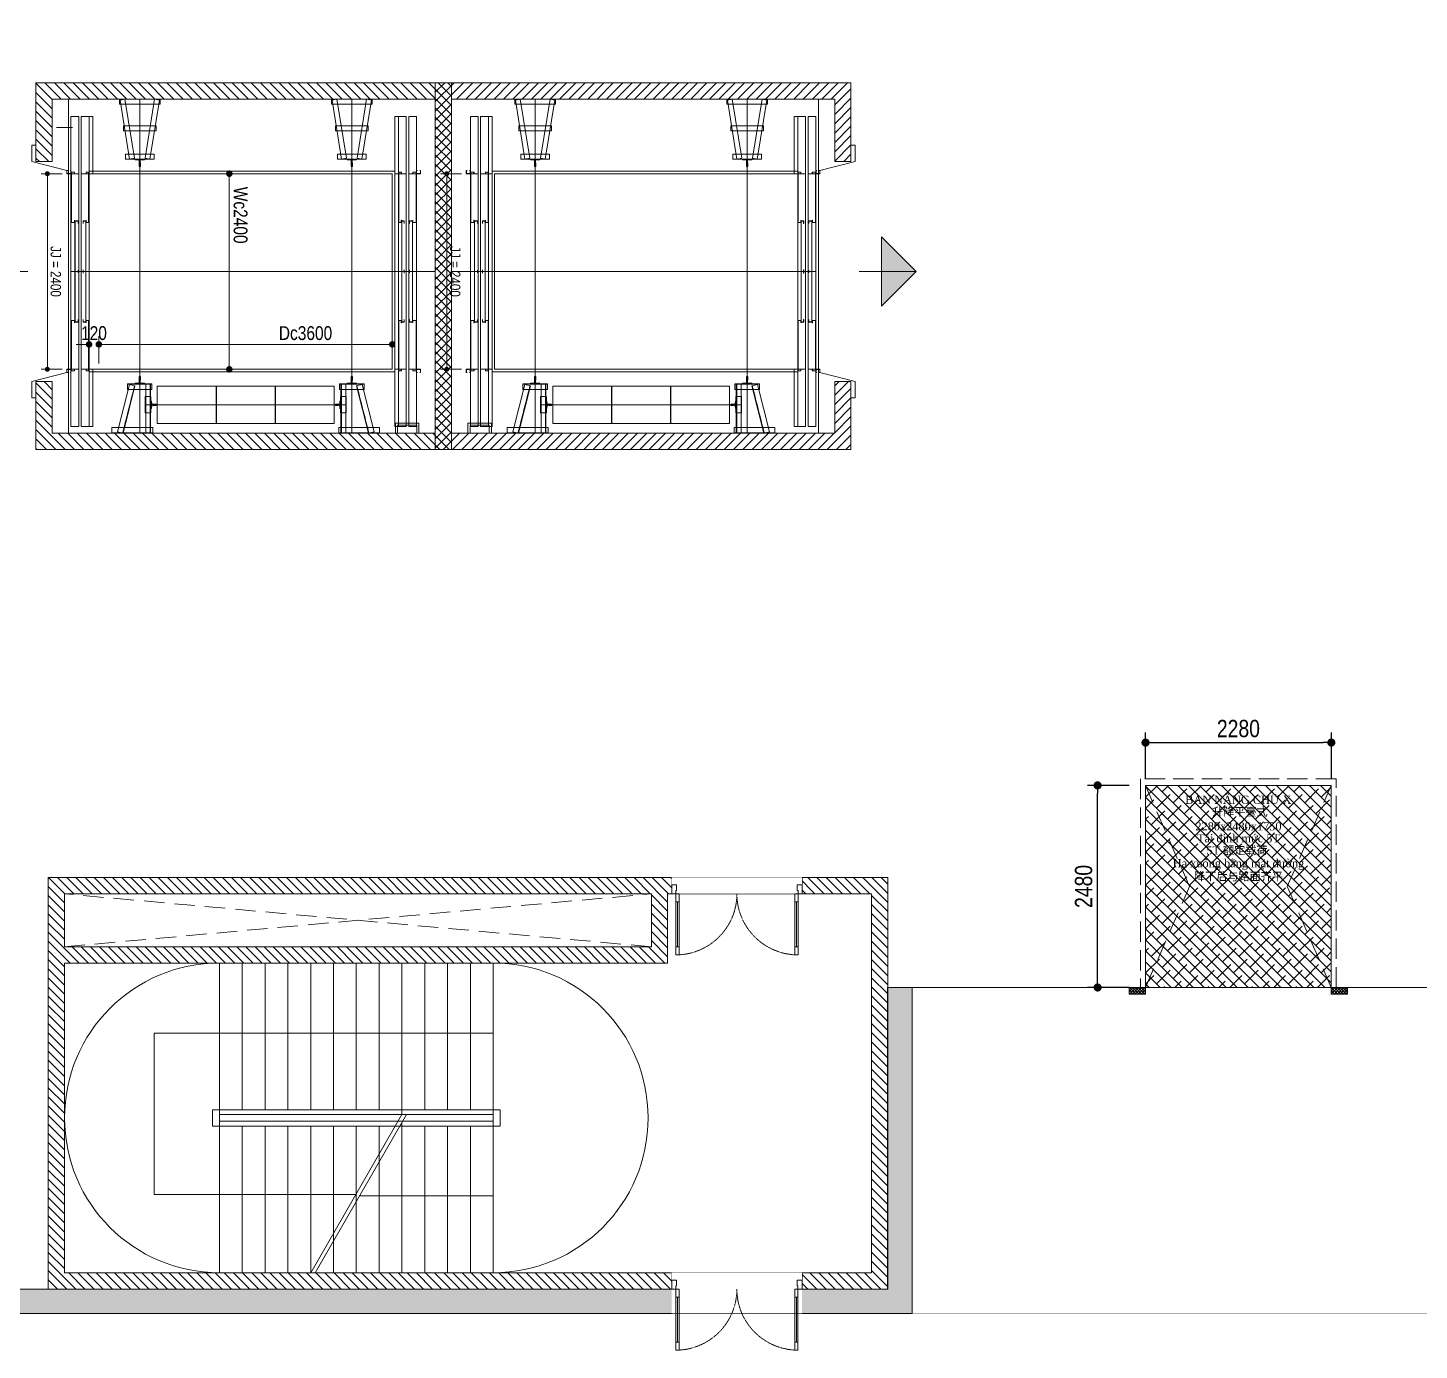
# Model space of a CAD drawing. Header units: millimetres. Extents: x -162958 to 167200, y -450 to 146301.
# Drawn here: x 32900 to 49972, y -450 to 15775 of the extents above; entities that cross this region are included whole.
import ezdxf
from ezdxf.enums import TextEntityAlignment as Align

# ---------------------------------------------------------------- set-up
doc = ezdxf.new("R2010")
doc.units = ezdxf.units.MM
doc.set_wipeout_variables(frame=1)
for name, pattern in [('Xr_MB nha xuong CM2$0$ACAD_ISO02W100', [15, 12, -3]), ('Xr_MB nha xuong CM2$0$CENTER', [2, 1.25, -0.25, 0.25, -0.25]), ('Xr_MB nha xuong CM2$0$DASH', [0.35, 0.25, -0.1]), ('Xr_MB nha xuong CM2$0$DASHED', [0.75, 0.5, -0.25]), ('Xr_MB nha xuong CM2$0$HIDDEN2', [0.1875, 0.125, -0.0625]), ('Xr_MB nha xuong CM2$0$HIDDENX2', [0.75, 0.5, -0.25]), ('Xr_MB nha xuong CM2$0$Xr_MB nha xuong + VP$0$HIDDEN2', [0.1875, 0.125, -0.0625]), ('Xr_MB nha xuong CM2$0$Xr_MB nha xuong + VP$0$HIDDENX2', [0.75, 0.5, -0.25])]:
    doc.linetypes.add(name, pattern=pattern)
doc.layers.get('0').update_dxf_attribs({"lineweight": 5})
doc.layers.get('Defpoints').update_dxf_attribs({"color": 6, "lineweight": 5})
for name, color, linetype, lineweight in [('1.kich thuoc', 7, 'Continuous', 5), ('CJSC.3-Net thay', 140, 'Continuous', 5), ('CJSC.8-Cua', 15, 'Continuous', 5), ('Xr_MB nha xuong CM2$0$3Elevator', 6, 'Continuous', 5), ('Xr_MB nha xuong CM2$0$A-Solid-Elevator', 132, 'Continuous', 5), ('Xr_MB nha xuong CM2$0$A-Solid-Stair', 151, 'Continuous', 5), ('Xr_MB nha xuong CM2$0$A-Solid-Wall H', 9, 'Continuous', 18), ('Xr_MB nha xuong CM2$0$A-Solid-WallC', 2, 'Continuous', 5), ('Xr_MB nha xuong CM2$0$A-Solid-WallL', 6, 'Continuous', 5), ('Xr_MB nha xuong CM2$0$CJSC.1-Be tong', 2, 'Continuous', 5), ('Xr_MB nha xuong CM2$0$CJSC.11-Khuat', 152, 'Xr_MB nha xuong CM2$0$HIDDENX2', 5), ('Xr_MB nha xuong CM2$0$CJSC.2-Tuong', 3, 'Continuous', 5), ('Xr_MB nha xuong CM2$0$CJSC.4-Net manh', 8, 'Continuous', 5), ('Xr_MB nha xuong CM2$0$CJSC.6-Hatch', 251, 'Continuous', 5), ('Xr_MB nha xuong CM2$0$DUONG_TAM', 6, 'Xr_MB nha xuong CM2$0$CENTER', 5), ('Xr_MB nha xuong CM2$0$HTT-0.00_Hatch', 7, 'Continuous', 5), ('Xr_MB nha xuong CM2$0$NET_CHINH', 7, 'Continuous', 5), ('Xr_MB nha xuong CM2$0$Note TXT', 7, 'Continuous', 5), ('Xr_MB nha xuong CM2$0$Xr_MB nha xuong + VP$0$CJSC.11-Khuat', 169, 'Xr_MB nha xuong CM2$0$Xr_MB nha xuong + VP$0$HIDDENX2', 5), ('Xr_MB nha xuong CM2$0$Xr_MB nha xuong + VP$0$CJSC.2-Tuong', 8, 'Continuous', 5), ('Xr_MB nha xuong CM2$0$Xr_MB nha xuong + VP$0$CJSC.8-Cua', 15, 'Continuous', 5), ('Xr_MB nha xuong CM2$0$ĐƯỜNG KHUẤT', 50, 'Xr_MB nha xuong CM2$0$ACAD_ISO02W100', 5), ('Xr_MB nha xuong CM2$0$ĐƯỜNG ĐẬM', 7, 'Continuous', 5)]:
    doc.layers.add(name, color=color, linetype=linetype, lineweight=lineweight)
doc.styles.add('Arial', font='arial.ttf', dxfattribs={"width": 0.8})
doc.styles.add('Chuẩn', font='times.ttf')
doc.styles.add('Xr_MB nha xuong CM2$0$arial', font='arial.ttf', dxfattribs={"width": 0.8})
doc.dimstyles.new('125', dxfattribs={"dimscale": 125, "dimtxt": 1.7, "dimasz": 0.8, "dimexe": 1, "dimexo": 0, "dimgap": 0.5, "dimtad": 1, "dimdec": 0, "dimzin": 0, "dimdsep": 46, "dimtxsty": 'Arial', "dimblk": '20240511_Dot', "dimcen": 1.5, "dimclrd": 9, "dimclre": 9, "dimadec": 0, "dimazin": 0, "dimtfac": 1, "dimtdec": 0, "dimtix": 1, "dimtofl": 0, "dimtmove": 0, "dimatfit": 3, "dimldrblk": '20240511_Open30', "dimfxl": 1, "dimtolj": 1, "dimtzin": 0, "dimarcsym": 1})
doc.dimstyles.new('Xr_MB nha xuong CM2$0$1-75', dxfattribs={"dimscale": 75, "dimtxt": 1.7, "dimasz": 0.8, "dimexe": 1, "dimexo": 0, "dimgap": 0.5, "dimtad": 1, "dimdec": 0, "dimzin": 0, "dimdsep": 46, "dimtxsty": 'Xr_MB nha xuong CM2$0$arial', "dimblk": 'Xr_MB nha xuong CM2$0$20240511_Dot', "dimcen": 1.5, "dimclrd": 9, "dimclre": 9, "dimadec": 0, "dimazin": 0, "dimtfac": 1, "dimtdec": 0, "dimtix": 1, "dimtofl": 0, "dimtmove": 0, "dimatfit": 3, "dimldrblk": 'Xr_MB nha xuong CM2$0$20240511_Open30', "dimfxl": 1, "dimtolj": 1, "dimtzin": 0, "dimarcsym": 1})
doc.dimstyles.new('Xr_MB nha xuong CM2$0$100', dxfattribs={"dimscale": 100, "dimtxt": 1.7, "dimasz": 0.8, "dimexe": 1, "dimexo": 0, "dimgap": 0.5, "dimtad": 1, "dimdec": 0, "dimzin": 0, "dimdsep": 46, "dimtxsty": 'Xr_MB nha xuong CM2$0$arial', "dimblk": 'Xr_MB nha xuong CM2$0$20240511_Dot', "dimcen": 1.5, "dimclrd": 9, "dimclre": 9, "dimadec": 0, "dimazin": 0, "dimtfac": 1, "dimtdec": 0, "dimtix": 1, "dimtofl": 0, "dimtmove": 0, "dimatfit": 3, "dimldrblk": 'Xr_MB nha xuong CM2$0$20240511_Open30', "dimfxl": 1, "dimtolj": 1, "dimtzin": 0, "dimarcsym": 1})

# ---------------------------------------------------------------- blocks, each defined once
blk = doc.blocks.new('Xr_MB nha xuong CM2$0$2026xiaofangti02')
at = {"color": 0, "linetype": 'ByBlock', "lineweight": 0, "ltscale": 0.1}
for p, q in [((3288271, 2529953), (3288271, 2533753)), ((3288271, 2529953), (3288271, 2533753)), ((3288271, 2533753), (3291631, 2533753)), ((3288551, 2531953), (3288551, 2533753)), ((3288551, 2531953), (3288551, 2533753)), ((3288831, 2531953), (3288831, 2533753)), ((3288831, 2531953), (3288831, 2533753)), ((3289111, 2531953), (3289111, 2533753)), ((3289111, 2531953), (3289111, 2533753)), ((3289391, 2531893), (3289391, 2533753)), ((3289391, 2531893), (3289391, 2533753)), ((3289671, 2531953), (3289671, 2533753)), ((3289671, 2531953), (3289671, 2533753)), ((3289951, 2531953), (3289951, 2533753)), ((3289951, 2531953), (3289951, 2533753)), ((3290231, 2531953), (3290231, 2533753)), ((3290231, 2531953), (3290231, 2533753)), ((3290511, 2531953), (3290511, 2533753)), ((3290511, 2531953), (3290511, 2533753)), ((3290791, 2531953), (3290791, 2533753)), ((3290791, 2531953), (3290791, 2533753)), ((3291071, 2531953), (3291071, 2533753)), ((3291071, 2531953), (3291071, 2533753)), ((3291351, 2531953), (3291351, 2533753)), ((3291351, 2531953), (3291351, 2533753)), ((3291631, 2529953), (3291631, 2533753)), ((3292431, 2532892), (3288271, 2532892)), ((3292431, 2530911), (3292431, 2532892)), ((3288185, 2531953), (3288185, 2531813)), ((3288185, 2531953), (3288185, 2531753)), ((3291714, 2531953), (3288185, 2531953)), ((3291714, 2531953), (3291714, 2531753)), ((3291714, 2531953), (3291714, 2531753)), ((3291631, 2531893), (3288271, 2531893)), ((3291631, 2531813), (3288271, 2531813)), ((3290454, 2529953), (3289334, 2531893)), ((3290454, 2529953), (3289334, 2531893)), ((3290511, 2529953), (3289391, 2531893)), ((3290511, 2529953), (3289391, 2531893)), ((3289391, 2529953), (3289391, 2531793)), ((3289391, 2529953), (3289391, 2531793)), ((3291714, 2531753), (3288185, 2531753)), ((3288551, 2529953), (3288551, 2531753)), ((3288551, 2529953), (3288551, 2531753)), ((3288831, 2529953), (3288831, 2531753)), ((3288831, 2529953), (3288831, 2531753)), ((3289111, 2529953), (3289111, 2531753)), ((3289111, 2529953), (3289111, 2531753)), ((3289671, 2529953), (3289671, 2531753)), ((3289671, 2529953), (3289671, 2531753)), ((3289951, 2529953), (3289951, 2531753)), ((3289951, 2529953), (3289951, 2531753)), ((3290231, 2529953), (3290231, 2531753)), ((3290231, 2529953), (3290231, 2531753)), ((3290511, 2529953), (3290511, 2531753)), ((3290511, 2529953), (3290511, 2531753)), ((3290791, 2529953), (3290791, 2531753)), ((3290791, 2529953), (3290791, 2531753)), ((3291071, 2529953), (3291071, 2531753)), ((3291071, 2529953), (3291071, 2531753)), ((3291351, 2529953), (3291351, 2531753)), ((3291351, 2529953), (3291351, 2531753)), ((3289908, 2530898), (3288271, 2530898)), ((3289958, 2530911), (3292431, 2530911)), ((3288271, 2529953), (3291631, 2529953))]:
    blk.add_line(p, q, dxfattribs=at)
for centre, start, end in [((3288271, 2531853), 90.0006, 269.9994), ((3291631, 2531853), 270.0006, 89.9994)]:
    blk.add_arc(centre, 1900, start, end, dxfattribs=at)
blk.add_solid([(3290233, 2530911), (3290231, 2530911), (3290233, 2530911)], dxfattribs=at)
blk.add_solid([(3290233, 2530911), (3290231, 2530911), (3290233, 2530911)], dxfattribs=at)
blk = doc.blocks.new('Xr_MB nha xuong CM2$0$2026loutiqiang01')
at = {"layer": 'Xr_MB nha xuong CM2$0$A-Solid-Wall H'}
h = blk.add_hatch(dxfattribs=at)
h.set_pattern_fill('ANSI31', color=256, scale=25, angle=-90)
h.paths.add_polyline_path([(2827447, 2232916), (2827447, 2237966), (2837747, 2237966), (2837747, 2232916)])
h.paths.add_polyline_path([(2827647, 2236916), (2827647, 2233116), (2837547, 2233116), (2837547, 2237766), (2835047, 2237766), (2835047, 2236916)], flags=16)
h.paths.add_polyline_path([(2827647, 2237116), (2834847, 2237116), (2834847, 2237766), (2827647, 2237766)], flags=16)
at = {"layer": 'Xr_MB nha xuong CM2$0$A-Solid-WallC', "linetype": 'ByBlock', "lineweight": 0, "ltscale": 0.1}
blk.add_lwpolyline([(2827447, 2232916), (2827447, 2237966), (2837747, 2237966), (2837747, 2232916)], close=True, dxfattribs=at)
at = {"layer": 'Xr_MB nha xuong CM2$0$A-Solid-WallC'}
for points in [[(2827647, 2237116), (2834847, 2237116), (2834847, 2237766), (2827647, 2237766)], [(2827647, 2236916), (2827647, 2233116), (2837547, 2233116), (2837547, 2237766), (2835047, 2237766), (2835047, 2236916)]]:
    blk.add_lwpolyline(points, close=True, dxfattribs=at)
at = {"layer": 'Xr_MB nha xuong CM2$0$Xr_MB nha xuong + VP$0$CJSC.11-Khuat', "ltscale": 500}
for p, q in [((2827647, 2237116), (2834847, 2237766)), ((2834847, 2237116), (2827647, 2237766))]:
    blk.add_line(p, q, dxfattribs=at)
blk = doc.blocks.new('Xr_MB nha xuong CM2$0$20261F 幕墙')
at = {"layer": 'Xr_MB nha xuong CM2$0$A-Solid-Wall H'}
h = blk.add_hatch(dxfattribs=at)
h.set_pattern_fill('GOST_WOOD', color=256, scale=25, angle=-90)
h.paths.add_polyline_path([(3161903, 2297634), (3161903, 2258334), (3205053, 2258334), (3205053, 2262033), (3205353, 2262033), (3205353, 2258034), (3161603, 2258034), (3161603, 2297634)])
at = {"layer": 'CJSC.3-Net thay'}
blk.add_line((3229154, 2262033), (3205054, 2262033), dxfattribs=at)
at = {"layer": 'Xr_MB nha xuong CM2$0$A-Solid-WallL'}
blk.add_lwpolyline([(3161903, 2297634), (3161903, 2258334), (3205053, 2258334), (3205053, 2262033), (3205353, 2262033), (3205353, 2258034), (3161603, 2258034), (3161603, 2297634)], close=True, dxfattribs=at)
at = {"layer": 'Xr_MB nha xuong CM2$0$A-Solid-Stair', "xscale": -1}
blk.add_blockref('Xr_MB nha xuong CM2$0$2026xiaofangti02', (6488485, -271419), dxfattribs=at)
at = {"layer": 'Xr_MB nha xuong CM2$0$A-Solid-WallC'}
blk.add_blockref('Xr_MB nha xuong CM2$0$2026loutiqiang01', (367307, 25417), dxfattribs=at)
blk = doc.blocks.new('*U190')
for p, q in [((-1510, 650), (-1550, 650)), ((-1530, 100), (-1530, 650)), ((-90, 650), (-50, 650)), ((-70, 100), (-70, 650)), ((-1510, 100), (-1550, 100)), ((-90, 100), (-50, 100))]:
    blk.add_line(p, q)
for points in [[(-1550, 0), (-1510, 0), (-1510, 750), (-1550, 750)], [(-50, 0), (-90, 0), (-90, 750), (-50, 750)], [(-1600, -110), (-1540, -110), (-1540, -40), (-1550, -40), (-1550, 0), (-1600, 0)], [(0, -110), (-60, -110), (-60, -40), (-50, -40), (-50, 0), (0, 0)]]:
    blk.add_lwpolyline(points, close=True)
at = {"linetype": 'Xr_MB nha xuong CM2$0$Xr_MB nha xuong + VP$0$HIDDEN2'}
for centre, start, end in [((-1550, 0), 0, 90), ((-50, 0), 90, 180)]:
    blk.add_arc(centre, 750, start, end, dxfattribs=at)
blk = doc.blocks.new('Xr_MB nha xuong CM2$0$2026Xr_MB nha xuong + VP$0$loutimen2')
at = {"layer": 'Xr_MB nha xuong CM2$0$Xr_MB nha xuong + VP$0$CJSC.8-Cua'}
blk.add_lwpolyline([(23500.322, -25603.79), (23500.322, -25603.99), (23501.922, -25603.99), (23501.922, -25603.79)], close=True, dxfattribs=at)
at = {"color": 250}
blk.add_wipeout([(23500.322, -25603.79), (23500.322, -25603.99), (23501.922, -25603.99), (23501.922, -25603.79)], dxfattribs=at).dxf.layer = 'Xr_MB nha xuong CM2$0$Xr_MB nha xuong + VP$0$CJSC.8-Cua'
at = {"layer": 'Xr_MB nha xuong CM2$0$Xr_MB nha xuong + VP$0$CJSC.8-Cua', "xscale": -0.001, "yscale": 0.001, "zscale": 0.001, "rotation": 180}
blk.add_blockref('*U190', (23501.922, -25603.99), dxfattribs=at)
blk = doc.blocks.new('Xr_MB nha xuong CM2$0$202620240511wewr3')
at = {"layer": 'Xr_MB nha xuong CM2$0$3Elevator', "color": 0}
for p, q in [((0, 290), (125, 290)), ((0, 264), (100, 264)), ((100, 264), (100, 28)), ((125, 290), (125, 0)), ((0, 28), (100, 28)), ((0, 0), (125, 0))]:
    blk.add_line(p, q, dxfattribs=at)
blk = doc.blocks.new('Xr_MB nha xuong CM2$0$202620240511_Dot')
at = {"color": 0, "linetype": 'ByBlock', "lineweight": -2}
blk.add_line((-0.5, 0), (-1, 0), dxfattribs=at)
at = {"color": 0, "linetype": 'ByBlock', "const_width": 0.5}
blk.add_lwpolyline([(-0.25, 0, 1), (0.25, 0, 1)], format="xyb", close=True, dxfattribs=at)
blk = doc.blocks.new('*D162')
at = {"layer": 'Defpoints', "color": 0, "transparency": 16777216}
for p in [(-4085, -4227), (-4085, -4227), (-1685, -4229)]:
    blk.add_point(p, dxfattribs=at)
at = {"layer": 'Xr_MB nha xuong CM2$0$A-Solid-Elevator', "color": 9, "lineweight": -2, "transparency": 16777216}
for p, q in [((-4085, -4227), (-4085, -4327)), ((-1765, -4227), (-4005, -4227)), ((-1685, -4229), (-1685, -4127))]:
    blk.add_line(p, q, dxfattribs=at)
at = {"layer": 'Xr_MB nha xuong CM2$0$A-Solid-Elevator', "color": 9, "lineweight": -2, "transparency": 16777216, "xscale": 80, "yscale": 80, "zscale": 80, "rotation": 180}
blk.add_blockref('Xr_MB nha xuong CM2$0$202620240511_Dot', (-4085, -4227), dxfattribs=at)
at = {"layer": 'Xr_MB nha xuong CM2$0$A-Solid-Elevator', "color": 9, "lineweight": -2, "transparency": 16777216, "xscale": 80, "yscale": 80, "zscale": 80}
blk.add_blockref('Xr_MB nha xuong CM2$0$202620240511_Dot', (-1685, -4227), dxfattribs=at)
at = {"layer": 'Xr_MB nha xuong CM2$0$A-Solid-Elevator', "color": 0, "transparency": 16777216, "insert": (-3576, -4090), "char_height": 170, "attachment_point": 5, "style": 'Xr_MB nha xuong CM2$0$arial'}
blk.add_mtext('\\A1;Wc2400', dxfattribs=at)
blk = doc.blocks.new('Xr_MB nha xuong CM2$0$20240511_Dot')
at = {"color": 0, "linetype": 'ByBlock', "lineweight": -2}
blk.add_line((-0.5, 0), (-1, 0), dxfattribs=at)
at = {"color": 0, "linetype": 'ByBlock', "const_width": 0.5}
blk.add_lwpolyline([(-0.25, 0, 1), (0.25, 0, 1)], format="xyb", close=True, dxfattribs=at)
blk = doc.blocks.new('Xr_MB nha xuong CM2$0$20240511_Open30')
at = {"color": 0, "linetype": 'ByBlock', "lineweight": -2}
for p, q in [((-1, 0.27), (0, 0)), ((0, 0), (-1, -0.27)), ((0, 0), (-1, 0))]:
    blk.add_line(p, q, dxfattribs=at)
blk = doc.blocks.new('*D161')
at = {"layer": 'Defpoints', "color": 0, "transparency": 16777216}
for p in [(-1758, -2228), (-1991, -5828), (-1758, -5828)]:
    blk.add_point(p, dxfattribs=at)
at = {"layer": 'Xr_MB nha xuong CM2$0$A-Solid-Elevator', "color": 9, "lineweight": -2, "transparency": 16777216}
for p, q in [((-1758, -2228), (-2091, -2228)), ((-1991, -2308), (-1991, -5748)), ((-1758, -5828), (-2091, -5828))]:
    blk.add_line(p, q, dxfattribs=at)
at = {"layer": 'Xr_MB nha xuong CM2$0$A-Solid-Elevator', "color": 9, "lineweight": -2, "transparency": 16777216, "xscale": 80, "yscale": 80, "zscale": 80}
for p, rotation in [((-1991, -2228), 90), ((-1991, -5828), 270)]:
    blk.add_blockref('Xr_MB nha xuong CM2$0$202620240511_Dot', p, dxfattribs=dict(at, rotation=rotation))
at = {"layer": 'Xr_MB nha xuong CM2$0$A-Solid-Elevator', "color": 0, "transparency": 16777216, "insert": (-2128, -3292), "char_height": 170, "attachment_point": 5, "rotation": 90, "style": 'Xr_MB nha xuong CM2$0$arial'}
blk.add_mtext('\\A1;Dc3600', dxfattribs=at)
blk = doc.blocks.new('*D160')
at = {"layer": 'Defpoints', "color": 0, "transparency": 16777216}
for p in [(-1991, -5948), (-1758, -5828), (-1758, -5948)]:
    blk.add_point(p, dxfattribs=at)
at = {"layer": 'Xr_MB nha xuong CM2$0$A-Solid-Elevator', "color": 9, "lineweight": -2, "transparency": 16777216}
for p, q in [((-1991, -5748), (-1991, -5668)), ((-1758, -5828), (-2091, -5828)), ((-1758, -5948), (-2091, -5948)), ((-1991, -6028), (-1991, -6108))]:
    blk.add_line(p, q, dxfattribs=at)
at = {"layer": 'Xr_MB nha xuong CM2$0$A-Solid-Elevator', "color": 9, "lineweight": -2, "transparency": 16777216, "xscale": 80, "yscale": 80, "zscale": 80}
for p, rotation in [((-1991, -5828), 270), ((-1991, -5948), 90)]:
    blk.add_blockref('Xr_MB nha xuong CM2$0$202620240511_Dot', p, dxfattribs=dict(at, rotation=rotation))
at = {"layer": 'Xr_MB nha xuong CM2$0$A-Solid-Elevator', "color": 0, "transparency": 16777216, "insert": (-2128, -5888), "char_height": 170, "attachment_point": 5, "rotation": 90, "style": 'Xr_MB nha xuong CM2$0$arial'}
blk.add_mtext('\\A1;120', dxfattribs=at)
blk = doc.blocks.new('Xr_MB nha xuong CM2$0$202620240511RAIL_T89')
at = {"layer": 'Xr_MB nha xuong CM2$0$NET_CHINH', "color": 0}
blk.add_lwpolyline([(12, 6), (27, 6, 0.43163), (29, 8), (62, 8), (62, -8), (29, -8, 0.43163), (27, -6), (12, -6, 0.39535), (10, -8), (7, -44), (0, -44), (0, 44), (7, 44), (10, 8, 0.39535)], format="xyb", close=True, dxfattribs=at)
blk = doc.blocks.new('Xr_MB nha xuong CM2$0$202620240511RAIL_T114')
at = {"layer": 'Xr_MB nha xuong CM2$0$NET_CHINH', "color": 0}
blk.add_lwpolyline([(13, 6), (46, 6, 0.43163), (48, 8), (90, 8), (90, -8), (48, -8, 0.43163), (46, -6), (13, -6, 0.39535), (11, -8), (8, -57), (0, -57), (0, 57), (8, 57), (11, 8, 0.39535)], format="xyb", close=True, dxfattribs=at)
blk = doc.blocks.new('*D156')
at = {"layer": 'Defpoints', "color": 0, "transparency": 16777216}
for p in [(-1200, -329), (1200, -329), (1200, -512)]:
    blk.add_point(p, dxfattribs=at)
at = {"layer": 'Xr_MB nha xuong CM2$0$CJSC.4-Net manh', "color": 9, "lineweight": -2, "transparency": 16777216}
for p, q in [((-1200, -329), (-1200, -587)), ((1200, -329), (1200, -587)), ((-1140, -512), (1140, -512))]:
    blk.add_line(p, q, dxfattribs=at)
at = {"layer": 'Xr_MB nha xuong CM2$0$CJSC.4-Net manh', "color": 9, "lineweight": -2, "transparency": 16777216, "xscale": 60, "yscale": 60, "zscale": 60, "rotation": 180}
blk.add_blockref('Xr_MB nha xuong CM2$0$202620240511_Dot', (-1200, -512), dxfattribs=at)
at = {"layer": 'Xr_MB nha xuong CM2$0$CJSC.4-Net manh', "color": 9, "lineweight": -2, "transparency": 16777216, "xscale": 60, "yscale": 60, "zscale": 60}
blk.add_blockref('Xr_MB nha xuong CM2$0$202620240511_Dot', (1200, -512), dxfattribs=at)
at = {"layer": 'Xr_MB nha xuong CM2$0$CJSC.4-Net manh', "color": 0, "transparency": 16777216, "insert": (0, -409), "char_height": 127.5, "attachment_point": 5, "style": 'Xr_MB nha xuong CM2$0$arial'}
blk.add_mtext('\\A1;JJ = 2400', dxfattribs=at)
blk = doc.blocks.new('Xr_MB nha xuong CM2$0$202620240511YQ1022233576')
at = {"layer": 'Xr_MB nha xuong CM2$0$HTT-0.00_Hatch', "true_color": 0x20b661, "transparency": 16777216}
h = blk.add_hatch(color=112, dxfattribs=at)
h.dxf.hatch_style = 1
h.paths.add_polyline_path([(0, 200), (424, 624), (-424, 624)])
at = {"layer": 'Defpoints'}
blk.add_line((0, 200), (0, 900), dxfattribs=at)
at = {"layer": 'Xr_MB nha xuong CM2$0$CJSC.4-Net manh'}
blk.add_lwpolyline([(0, 200), (424, 624), (-424, 624)], close=True, dxfattribs=at)
blk = doc.blocks.new('20240511_Dot')
at = {"color": 0, "linetype": 'ByBlock', "lineweight": -2}
blk.add_line((-0.5, 0), (-1, 0), dxfattribs=at)
at = {"color": 0, "linetype": 'ByBlock', "const_width": 0.5}
blk.add_lwpolyline([(-0.25, 0, 1), (0.25, 0, 1)], format="xyb", close=True, dxfattribs=at)
blk = doc.blocks.new('*D300')
at = {"layer": '1.kich thuoc', "color": 9, "lineweight": -2, "transparency": 16777216}
for p, q in [((46412, 6480), (45901, 6480)), ((46026, 4100), (46026, 6380)), ((46412, 4000), (45901, 4000))]:
    blk.add_line(p, q, dxfattribs=at)
at = {"layer": 'Defpoints', "color": 0, "transparency": 16777216}
for p in [(46026, 6480), (46412, 6480), (46412, 4000)]:
    blk.add_point(p, dxfattribs=at)
at = {"layer": '1.kich thuoc', "color": 9, "lineweight": -2, "transparency": 16777216, "xscale": 100, "yscale": 100, "zscale": 100}
for p, rotation in [((46026, 6480), 90), ((46026, 4000), 270)]:
    blk.add_blockref('20240511_Dot', p, dxfattribs=dict(at, rotation=rotation))
at = {"layer": '1.kich thuoc', "color": 0, "transparency": 16777216, "insert": (45855, 5240), "char_height": 212.5, "attachment_point": 5, "rotation": 90, "style": 'Arial'}
blk.add_mtext('\\A1;2480', dxfattribs=at)
blk = doc.blocks.new('20240511_Open30')
at = {"color": 0, "linetype": 'ByBlock', "lineweight": -2}
for p, q in [((-1, 0.27), (0, 0)), ((0, 0), (-1, -0.27)), ((0, 0), (-1, 0))]:
    blk.add_line(p, q, dxfattribs=at)
blk = doc.blocks.new('*D301')
at = {"layer": '1.kich thuoc', "color": 9, "lineweight": -2, "transparency": 16777216}
for p, q in [((46614, 6560), (46614, 7130)), ((46714, 7005), (48794, 7005)), ((48894, 6560), (48894, 7130))]:
    blk.add_line(p, q, dxfattribs=at)
at = {"layer": 'Defpoints', "color": 0, "transparency": 16777216}
for p in [(48894, 7005), (46614, 6560), (48894, 6560)]:
    blk.add_point(p, dxfattribs=at)
at = {"layer": '1.kich thuoc', "color": 9, "lineweight": -2, "transparency": 16777216, "xscale": 100, "yscale": 100, "zscale": 100, "rotation": 180}
blk.add_blockref('20240511_Dot', (46614, 7005), dxfattribs=at)
at = {"layer": '1.kich thuoc', "color": 9, "lineweight": -2, "transparency": 16777216, "xscale": 100, "yscale": 100, "zscale": 100}
blk.add_blockref('20240511_Dot', (48894, 7005), dxfattribs=at)
at = {"layer": '1.kich thuoc', "color": 0, "transparency": 16777216, "insert": (47754, 7176), "char_height": 212.5, "attachment_point": 5, "style": 'Arial'}
blk.add_mtext('\\A1;2280', dxfattribs=at)
blk = doc.blocks.new('YQ0523154000')
at = {"layer": 'Xr_MB nha xuong CM2$0$CJSC.4-Net manh', "transparency": 33554687}
h = blk.add_hatch(dxfattribs=at)
h.set_pattern_fill('ANSI37', color=251, scale=200, angle=90)
h.set_pattern_definition([(135, (1258598.503, -76914.88), (-17.67766953, -17.67766953), []), (225, (1258598.503, -76914.88), (17.67766953, -17.67766953), [])])
h.paths.add_polyline_path([(1140, -80), (1140, 0), (1340, 0), (1340, -80)])
h.paths.add_polyline_path([(-1140, -80), (-1140, 0), (-1340, 0), (-1340, -80)])
at = {"layer": 'Xr_MB nha xuong CM2$0$CJSC.6-Hatch', "transparency": 33554559}
h = blk.add_hatch(dxfattribs=at)
h.set_pattern_fill('ANSI38', color=256, scale=30, angle=270)
h.set_pattern_definition([(315, (1478921.09, -373665.18), (67.351921, 67.351921), []), (45, (1478921.09, -373665.18), (67.351921, 202.055763), [238.125, -142.875])])
h.paths.add_polyline_path([(1140, 2480), (1140, 0), (-1140, 0), (-1140, 2480)])
at = {"layer": 'Xr_MB nha xuong CM2$0$CJSC.1-Be tong'}
for points in [[(-1140, -80), (-1140, 0), (-1340, 0), (-1340, -80)], [(1140, -80), (1140, 0), (1340, 0), (1340, -80)]]:
    blk.add_lwpolyline(points, close=True, dxfattribs=at)
at = {"layer": 'Xr_MB nha xuong CM2$0$CJSC.11-Khuat', "ltscale": 500}
for points in [[(-1140, 0), (-600, 1240), (-1140, 2480)], [(1140, 0), (600, 1240), (1140, 2480)]]:
    blk.add_lwpolyline(points, dxfattribs=at)
at = {"layer": 'Xr_MB nha xuong CM2$0$CJSC.4-Net manh'}
blk.add_lwpolyline([(1140, 2480), (-1140, 2480), (-1140, 0), (1140, 0)], close=True, dxfattribs=at)
at = {"layer": 'Xr_MB nha xuong CM2$0$CJSC.6-Hatch', "linetype": 'Xr_MB nha xuong CM2$0$DASH', "ltscale": 1000}
blk.add_lwpolyline([(1200, 0), (1200, 2560), (-1200, 2560), (-1200, 0)], close=True, dxfattribs=at)
at = {"layer": 'Xr_MB nha xuong CM2$0$Note TXT', "style": 'Chuẩn'}
for s, p in [('BÀN NÂNG CHỮ X ', (18, 2253)), ('升降平臺式', (18, 2106)), ('2280x2480x1750', (1, 1928)), ('Tải định mức 5T', (1, 1781)), ('5T 额定载荷 ', (1, 1633)), ('Hạ xuống bằng mặt đường', (1, 1475)), ('降下后与路面齐平', (1, 1312))]:
    blk.add_text(s, height=100, dxfattribs=at).set_placement(p, align=Align.CENTER)
blk = doc.blocks.new('Xr_MB nha xuong CM2$0$2026202405114CO240054221')
at = {"color": 0, "linetype": 'Xr_MB nha xuong CM2$0$HIDDEN2', "ltscale": 5}
for p, q in [((-1200, 45), (-1900, 45)), ((-1900, 0), (-1900, 45)), ((-1200, 0), (-1200, 45)), ((1200, 0), (1200, 45)), ((1200, 45), (1900, 45)), ((1900, 0), (1900, 45))]:
    blk.add_line(p, q, dxfattribs=at)
at = {"layer": 'Xr_MB nha xuong CM2$0$DUONG_TAM', "color": 0, "ltscale": 5}
blk.add_line((0, 0), (0, -222), dxfattribs=at)
at = {"layer": 'Xr_MB nha xuong CM2$0$NET_CHINH', "color": 0}
for points in [[(-1900, 0), (1900, 0), (1900, -96), (-1900, -96)], [(-1900, -126), (1900, -126), (1900, -222), (-1900, -222)], [(-630, -36), (-600, -36), (-600, -4), (-1220, -4), (-1220, -36), (-1201, -36), (-1201, -35), (-1219, -35), (-1219, -5), (-601, -5), (-601, -35), (-630, -35)], [(-590, -72), (-620, -72), (-620, -40), (0, -40), (0, -72), (-19, -72), (-19, -71), (-1, -71), (-1, -41), (-619, -41), (-619, -71), (-590, -71)], [(-590, -133), (-620, -133), (-620, -173), (0, -173), (0, -133), (-18, -133), (-18, -134), (-1, -134), (-1, -172), (-619, -172), (-619, -134), (-590, -134)], [(590, -72), (620, -72), (620, -40), (0, -40), (0, -72), (19, -72), (19, -71), (1, -71), (1, -41), (619, -41), (619, -71), (590, -71)], [(590, -133), (620, -133), (620, -173), (0, -173), (0, -133), (18, -133), (18, -134), (1, -134), (1, -172), (619, -172), (619, -134), (590, -134)], [(630, -36), (600, -36), (600, -4), (1220, -4), (1220, -36), (1201, -36), (1201, -35), (1219, -35), (1219, -5), (601, -5), (601, -35), (630, -35)], [(-1240, -262), (-1240, -272), (-1200, -272), (-1200, -222), (-1240, -222), (-1240, -232), (-1239, -232), (-1239, -223), (-1201, -223), (-1201, -271), (-1239, -271), (-1239, -262)], [(-630, -177), (-600, -177), (-600, -217), (-1220, -217), (-1220, -177), (-1202, -177), (-1202, -178), (-1219, -178), (-1219, -216), (-601, -216), (-601, -178), (-630, -178)], [(630, -177), (600, -177), (600, -217), (1220, -217), (1220, -177), (1202, -177), (1202, -178), (1219, -178), (1219, -216), (601, -216), (601, -178), (630, -178)], [(1240, -262), (1240, -272), (1200, -272), (1200, -222), (1240, -222), (1240, -232), (1239, -232), (1239, -223), (1201, -223), (1201, -271), (1239, -271), (1239, -262)]]:
    blk.add_lwpolyline(points, close=True, dxfattribs=at)
for points in [[(-1200, 0), (-1200, -38.1), (-1200, -38.1), (-1200, -96)], [(1200, 0), (1200, -38.1), (1200, -38.1), (1200, -96)], [(-1200, -126), (-1200, -164.1), (-1200, -164.1), (-1200, -222)], [(1200, -126), (1200, -164.1), (1200, -164.1), (1200, -222)]]:
    blk.add_lwpolyline(points, dxfattribs=at)
at = {"layer": 'Xr_MB nha xuong CM2$0$CJSC.4-Net manh', "color": 0}
dim = blk.add_linear_dim(base=(1200, -511.7), p1=(-1200, -328.7), p2=(1200, -328.7), text='JJ = <>', dimstyle='Xr_MB nha xuong CM2$0$1-75', dxfattribs=at)
dim.commit()
dim.dimension.update_dxf_attribs({"geometry": '*D156', "text_midpoint": (0, -409.1)})
blk = doc.blocks.new('Xr_MB nha xuong CM2$0$202620240511YQ0919102100')
at = {"color": 0}
for p, q in [((-5000, -6200), (-900, -6200)), ((-4435, -6650), (-4435, -6600))]:
    blk.add_line(p, q, dxfattribs=at)
for points in [[(-4672.1, -2924.8), (-4612.1, -2924.8), (-4612.1, -2524.8), (-4672.1, -2524.8)], [(-4324, -2899.8), (-4264, -2899.8), (-4264, -2549.8), (-4324, -2549.8)], [(-4672.1, -5526), (-4612.1, -5526), (-4612.1, -5126), (-4672.1, -5126)], [(-4324, -5501), (-4264, -5501), (-4264, -5151), (-4324, -5151)]]:
    blk.add_lwpolyline(points, close=True, dxfattribs=at)
for points in [[(-4125, -6220), (-4235, -6650), (-4435, -6650)], [(-1645, -6220), (-1535, -6650), (-1335, -6650), (-1335, -6600)]]:
    blk.add_lwpolyline(points, dxfattribs=at)
at = {"layer": 'Xr_MB nha xuong CM2$0$DUONG_TAM', "color": 0, "linetype": 'Xr_MB nha xuong CM2$0$CENTER', "ltscale": 5}
for p, q in [((-2885, -5948), (-2885, -1700)), ((-900, -2724.8), (-5000.1, -2724.8)), ((-1250, -2792.4), (-1250, -5258.4)), ((-900, -5326), (-5000.1, -5326))]:
    blk.add_line(p, q, dxfattribs=at)
at = {"layer": 'Xr_MB nha xuong CM2$0$NET_CHINH', "color": 0}
for points in [[(-4115, -2198), (-1655, -2198), (-1655, -5948), (-4115, -5948)], [(-4085, -5948), (-4085, -5828), (-4085, -5828), (-4085, -2228), (-1685, -2228), (-1685, -5828), (-1685, -5828), (-1685, -5948)], [(-4987.7, -2483.3), (-5000.2, -2542), (-4276.6, -2658.5), (-4264, -2599.8)], [(-5000, -2974.8), (-4940, -2974.8), (-4940, -2474.8), (-5000, -2474.8)], [(-4987.7, -2966.2), (-5000.2, -2907.6), (-4276.6, -2791.1), (-4264, -2849.8)], [(-4987.7, -5084.6), (-5000.2, -5143.2), (-4276.6, -5259.7), (-4264, -5201)], [(-5000, -5576), (-4940, -5576), (-4940, -5076), (-5000, -5076)], [(-4987.7, -5567.5), (-5000.2, -5508.8), (-4276.6, -5392.3), (-4264, -5451)]]:
    blk.add_lwpolyline(points, close=True, dxfattribs=at)
at = {"layer": 'Xr_MB nha xuong CM2$0$ĐƯỜNG KHUẤT', "color": 0}
for p, q in [((-905.8, -2383.4), (-905.8, -2883.4)), ((-901.3, -2514.4), (-1482.6, -2661.6)), ((-1501.1, -2574.4), (-1501.1, -2874.4)), ((-900.8, -2852.4), (-1501.1, -2852.4)), ((-1150, -2857.5), (-1350, -2857.5)), ((-1501.1, -5476.4), (-1501.1, -5176.4)), ((-900.8, -5198.4), (-1501.1, -5198.4)), ((-1150, -5193.3), (-1350, -5193.3)), ((-905.8, -5667.4), (-905.8, -5167.4)), ((-901.3, -5536.4), (-1482.6, -5389.2))]:
    blk.add_line(p, q, dxfattribs=at)
at = {"layer": 'Xr_MB nha xuong CM2$0$ĐƯỜNG ĐẬM', "color": 0}
for points in [[(-900, -2883.4), (-970.3, -2883.4), (-970.3, -2383.4), (-900, -2383.4)], [(-900, -2519.2), (-917.8, -2451.5), (-1499.1, -2598.7), (-1481.4, -2666.4)], [(-900.8, -2857.4), (-900.8, -2797.4), (-1501.1, -2797.4), (-1501.1, -2857.4)], [(-1480, -3660.4), (-1250, -3660.4), (-1250, -2940.4), (-1480, -2940.4)], [(-1250, -3660.4), (-1020, -3660.4), (-1020, -2940.4), (-1250, -2940.4)], [(-1480, -4385.4), (-1250, -4385.4), (-1250, -3665.4), (-1480, -3665.4)], [(-1250, -4385.4), (-1020, -4385.4), (-1020, -3665.4), (-1250, -3665.4)], [(-1480, -5110.4), (-1250, -5110.4), (-1250, -4390.4), (-1480, -4390.4)], [(-1250, -5110.4), (-1020, -5110.4), (-1020, -4390.4), (-1250, -4390.4)], [(-900.8, -5193.4), (-900.8, -5253.4), (-1501.1, -5253.4), (-1501.1, -5193.4)], [(-900, -5167.4), (-970.3, -5167.4), (-970.3, -5667.4), (-900, -5667.4)], [(-900, -5531.6), (-917.8, -5599.3), (-1499.1, -5452.1), (-1481.4, -5384.4)]]:
    blk.add_lwpolyline(points, close=True, dxfattribs=at)
at = {"layer": 'Xr_MB nha xuong CM2$0$ĐƯỜNG ĐẬM', "color": 0, "ltscale": 4}
for points in [[(-1436, -2874.4), (-1506, -2874.4), (-1506, -2574.4), (-1436, -2574.4)], [(-1350, -2792.4), (-1350, -2862.4), (-1150, -2862.4), (-1150, -2792.4)], [(-1436, -5176.4), (-1506, -5176.4), (-1506, -5476.4), (-1436, -5476.4)], [(-1350, -5258.4), (-1350, -5188.4), (-1150, -5188.4), (-1150, -5258.4)]]:
    blk.add_lwpolyline(points, close=True, dxfattribs=at)
at = {"layer": 'Xr_MB nha xuong CM2$0$NET_CHINH', "color": 0, "xscale": -1}
for name, p, rotation in [('Xr_MB nha xuong CM2$0$2026202405114CO240054221', (-2885, -2151.7), 180), ('Xr_MB nha xuong CM2$0$202620240511RAIL_T114', (-4264, -2724.8), 180), ('Xr_MB nha xuong CM2$0$202620240511RAIL_T89', (-1250, -5188.4), 270)]:
    blk.add_blockref(name, p, dxfattribs=dict(at, rotation=rotation))
at = {"layer": 'Xr_MB nha xuong CM2$0$NET_CHINH', "color": 0}
for name, p, rotation in [('Xr_MB nha xuong CM2$0$202620240511RAIL_T114', (-1506, -2724.8), 180), ('Xr_MB nha xuong CM2$0$202620240511RAIL_T89', (-1250, -2862.4), 270)]:
    blk.add_blockref(name, p, dxfattribs=dict(at, rotation=rotation))
for name, p in [('Xr_MB nha xuong CM2$0$202620240511RAIL_T114', (-4264, -5326)), ('Xr_MB nha xuong CM2$0$2026202405114CO240054221', (-2885, -5948))]:
    blk.add_blockref(name, p, dxfattribs=at)
at = {"layer": 'Xr_MB nha xuong CM2$0$NET_CHINH', "color": 0, "xscale": -1}
blk.add_blockref('Xr_MB nha xuong CM2$0$202620240511RAIL_T114', (-1506, -5326), dxfattribs=at)
at = {"layer": 'Xr_MB nha xuong CM2$0$A-Solid-Elevator'}
dim = blk.add_linear_dim(base=(-1990.8, -5828), p1=(-1758.5, -2228), p2=(-1758.5, -5828), angle=90, text='Dc<>', dimstyle='Xr_MB nha xuong CM2$0$100', dxfattribs=at)
dim.commit()
dim.dimension.update_dxf_attribs({"geometry": '*D161', "text_midpoint": (-1990.8, -3292.4), "dimtype": 128})
dim = blk.add_linear_dim(base=(-4085, -4227), p1=(-1685, -4228.7), p2=(-4085, -4226.5), text='Wc<>', dimstyle='Xr_MB nha xuong CM2$0$100', dxfattribs=at)
dim.commit()
dim.dimension.update_dxf_attribs({"geometry": '*D162', "text_midpoint": (-3576.3, -4227), "dimtype": 128})
dim = blk.add_linear_dim(base=(-1990.8, -5948), p1=(-1758.5, -5828), p2=(-1758.5, -5948), angle=90, dimstyle='Xr_MB nha xuong CM2$0$100', dxfattribs=at)
dim.commit()
dim.dimension.update_dxf_attribs({"geometry": '*D160', "text_midpoint": (-1990.8, -5888), "dimtype": 128})
blk = doc.blocks.new('Xr_MB nha xuong CM2$0$2026A$Cc574fc60')
at = {"layer": 'Xr_MB nha xuong CM2$0$A-Solid-Wall H'}
h = blk.add_hatch(dxfattribs=at)
h.set_pattern_fill('ANSI31', color=256, scale=650)
h.set_pattern_definition([(45, (-488010.01, -1342722.035), (-57.452426, 57.452426), [])])
h.paths.add_polyline_path([(965, 800), (0, 800), (0, 5900), (4500, 5900), (4500, 800), (3665, 800), (3665, 1000), (4300, 1000), (4300, 5700), (200, 5700), (200, 1000), (965, 1000)])
at = {"layer": 'Xr_MB nha xuong CM2$0$A-Solid-Elevator'}
blk.add_lwpolyline([(200, 1200), (4300, 1200), (4300, 5700), (200, 5700)], close=True, dxfattribs=at)
at = {"layer": 'Xr_MB nha xuong CM2$0$A-Solid-WallC'}
blk.add_lwpolyline([(965, 800), (0, 800), (0, 5900), (4500, 5900), (4500, 800), (3665, 800), (3665, 1000), (4300, 1000), (4300, 5700), (200, 5700), (200, 1000), (965, 1000)], close=True, dxfattribs=at)
at = {"layer": 'Xr_MB nha xuong CM2$0$A-Solid-Elevator'}
blk.add_blockref('Xr_MB nha xuong CM2$0$202620240511YQ0919102100', (5200, 7400), dxfattribs=at)
at = {"layer": 'Xr_MB nha xuong CM2$0$A-Solid-Elevator', "xscale": -1}
blk.add_blockref('Xr_MB nha xuong CM2$0$202620240511wewr3', (4300, 5210), dxfattribs=at)
at = {"layer": 'Xr_MB nha xuong CM2$0$CJSC.2-Tuong'}
blk.add_blockref('Xr_MB nha xuong CM2$0$202620240511YQ1022233576', (2315, -200), dxfattribs=at)

msp = doc.modelspace()

# ---------------------------------------------------------------- block references
at = {"layer": 'CJSC.8-Cua'}
msp.add_blockref('Xr_MB nha xuong CM2$0$20261F 幕墙', (-3161603.5, -2258033.7), dxfattribs=at)

# ---------------------------------------------------------------- next in the draw order: linework, layer by layer
at = {"layer": 'Xr_MB nha xuong CM2$0$CJSC.4-Net manh', "linetype": 'Xr_MB nha xuong CM2$0$DASHED', "ltscale": 2000, "const_width": 3}
msp.add_lwpolyline([(-0.2, -0.2), (165999.8, -0.2), (165999.8, 146299.9), (-0.2, 146299.9)], close=True, dxfattribs=at)
at = {"layer": 'Xr_MB nha xuong CM2$0$Xr_MB nha xuong + VP$0$CJSC.2-Tuong'}
msp.add_lwpolyline([(33249.8, 14550), (33449.8, 14550)], dxfattribs=at)
at = {"layer": 'Xr_MB nha xuong CM2$0$Xr_MB nha xuong + VP$0$CJSC.8-Cua'}
msp.add_lwpolyline([(40799.8, 500), (40799.8, 300), (42399.8, 300), (42399.8, 500)], close=True, dxfattribs=at)

# ---------------------------------------------------------------- next in the draw order: block references
at = {"layer": '1.kich thuoc'}
msp.add_blockref('YQ0523154000', (47753.5, 4000), dxfattribs=at)
at = {"layer": 'Xr_MB nha xuong CM2$0$A-Solid-Elevator', "rotation": 270}
msp.add_blockref('Xr_MB nha xuong CM2$0$2026A$Cc574fc60', (32199.2, 15100), dxfattribs=at)
at = {"layer": 'Xr_MB nha xuong CM2$0$A-Solid-Elevator', "xscale": -1, "rotation": 90}
msp.add_blockref('Xr_MB nha xuong CM2$0$2026A$Cc574fc60', (43799.8, 15100), dxfattribs=at)

# ---------------------------------------------------------------- next in the draw order: dimensions: what is measured, and where the dimension line sits
at = {"layer": '1.kich thuoc'}
dim = msp.add_linear_dim(base=(48894, 7005.2), p1=(46614, 6559.9), p2=(48894, 6559.9), dimstyle='125', dxfattribs=at)
dim.commit()
dim.dimension.update_dxf_attribs({"geometry": '*D301', "text_midpoint": (47754, 7176.2)})
dim = msp.add_linear_dim(base=(46026.4, 6479.9), p1=(46412.2, 3999.9), p2=(46412.2, 6479.9), angle=90, dimstyle='125', dxfattribs=at)
dim.commit()
dim.dimension.update_dxf_attribs({"geometry": '*D300', "text_midpoint": (45855.4, 5239.9)})

# ---------------------------------------------------------------- next in the draw order: block references
at = {"layer": 'Xr_MB nha xuong CM2$0$Xr_MB nha xuong + VP$0$CJSC.2-Tuong', "color": 10, "xscale": 1000, "yscale": 1000, "zscale": 1000}
msp.add_blockref('Xr_MB nha xuong CM2$0$2026Xr_MB nha xuong + VP$0$loutimen2', (-23459521.8, 25609140.1), dxfattribs=at)

# ---------------------------------------------------------------- next in the draw order: wipeouts: each hides what was drawn before it
at = {"color": 250}
msp.add_wipeout([(40799.8, 500), (40799.8, 0), (42399.8, 0), (42399.8, 500)], dxfattribs=at).dxf.layer = 'Xr_MB nha xuong CM2$0$Xr_MB nha xuong + VP$0$CJSC.8-Cua'

# ---------------------------------------------------------------- next in the draw order: block references
at = {"layer": 'Xr_MB nha xuong CM2$0$Xr_MB nha xuong + VP$0$CJSC.8-Cua', "xscale": -1, "rotation": 180}
msp.add_blockref('*U190', (42399.8, 300), dxfattribs=at)

doc.saveas('drawing.dxf')
